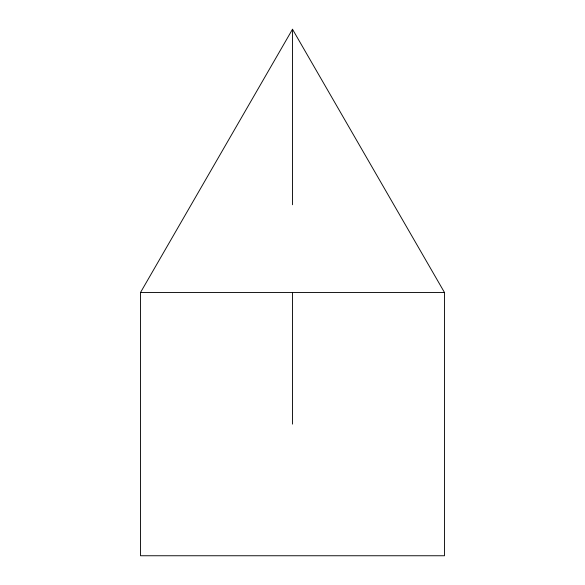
<?xml version="1.0" encoding="UTF-8"?>
<svg xmlns="http://www.w3.org/2000/svg" width="585" height="585" viewBox="0 0 585 585"><rect width="100%" height="100%" fill="white"/><g stroke="black" fill="none" stroke-linecap="round" stroke-linejoin="round"><path stroke-width="0.88" d="M140.51 292.5L292.5 29.25L444.49 292.5L444.49 555.75L140.51 555.75L140.51 292.5L444.49 292.5M292.5 29.25L292.5 204.75M292.5 292.5L292.5 424.125"/></g></svg>
